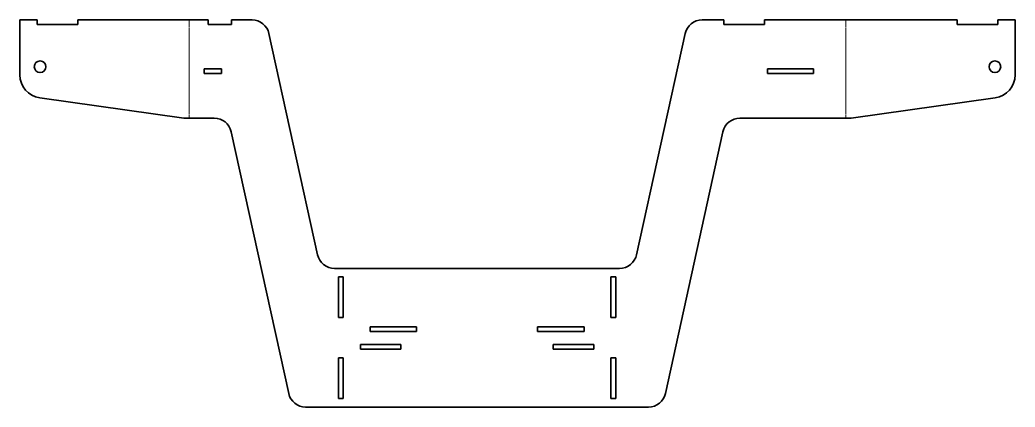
# Model space of a CAD drawing. Header units: millimetres. Extents: x 0 to 862, y 0 to 335.
import ezdxf

# ---------------------------------------------------------------- set-up
doc = ezdxf.new("R2010")
doc.units = ezdxf.units.MM
doc.linetypes.add('Chain', pattern=[13.68, 9.12, -1.14, 2.28, -1.14])
doc.layers.add('SIMUMAK Bend Centerline (ISO)', color=7, linetype='Chain', lineweight=9)
doc.layers.add('SIMUMAK Visible (ISO)', color=7, linetype='Continuous', lineweight=35)

# ---------------------------------------------------------------- blocks, each defined once
blk = doc.blocks.new('SIL-026-CCAS-01_Sheet_3_SIL-026-CCAS-01 (Desplegada)')
at = {"layer": 'SIMUMAK Bend Centerline (ISO)', "ltscale": 0.263158}
for p, q in [((-260.34, -25.69), (-260.34, 59.31)), ((308.31, -25.69), (308.31, 59.31))]:
    blk.add_line(p, q, dxfattribs=at)
at = {"layer": 'SIMUMAK Visible (ISO)'}
for p, q in [((-406.87, 11.69), (-406.87, 59.31)), ((-406.87, 59.31), (-391.97, 59.31)), ((-391.97, 55.31), (-391.97, 59.31)), ((-356.77, 55.31), (-391.97, 55.31)), ((-356.77, 59.31), (-356.77, 55.31)), ((-356.77, 59.31), (-243.92, 59.31)), ((-243.92, 55.31), (-243.92, 59.31)), ((-223.72, 55.31), (-243.92, 55.31)), ((-223.72, 59.31), (-205.88, 59.31)), ((-223.72, 59.31), (-223.72, 55.31)), ((183.84, 59.31), (202.68, 59.31)), ((202.68, 55.31), (202.68, 59.31)), ((237.88, 55.31), (202.68, 55.31)), ((237.88, 59.31), (404.73, 59.31)), ((237.88, 59.31), (237.88, 55.31)), ((404.73, 55.31), (404.73, 59.31)), ((439.93, 55.31), (404.73, 55.31)), ((439.93, 59.31), (454.83, 59.31)), ((439.93, 59.31), (439.93, 55.31)), ((454.83, 59.31), (454.83, 11.69)), ((-191.23, 47.54), (-149.11, -143.91)), ((127.07, -143.91), (169.19, 47.54)), ((-247.36, 16.93), (-232.26, 16.93)), ((-247.36, 12.83), (-247.36, 16.93)), ((-232.26, 12.83), (-247.36, 12.83)), ((-232.26, 16.93), (-232.26, 12.83)), ((240.32, 16.93), (280.32, 16.93)), ((240.32, 12.83), (240.32, 16.93)), ((280.32, 12.83), (240.32, 12.83)), ((280.32, 16.93), (280.32, 12.83)), ((-389.65, -8.11), (-264.87, -25.69)), ((312.83, -25.69), (437.62, -8.11)), ((-238.58, -25.69), (-264.87, -25.69)), ((312.83, -25.69), (216.54, -25.69)), ((-174.11, -263.91), (-223.93, -37.46)), ((201.89, -37.46), (152.07, -263.91)), ((112.42, -155.69), (-134.46, -155.69)), ((-131.07, -163.09), (-126.97, -163.09)), ((-131.07, -198.29), (-131.07, -163.09)), ((-126.97, -163.09), (-126.97, -198.29)), ((104.93, -163.09), (109.03, -163.09)), ((104.93, -198.29), (104.93, -163.09)), ((109.03, -163.09), (109.03, -198.29)), ((-126.97, -198.29), (-131.07, -198.29)), ((-103.62, -206.24), (-63.42, -206.24)), ((-103.62, -210.34), (-103.62, -206.24)), ((-63.42, -206.24), (-63.42, -210.34)), ((41.38, -206.24), (81.58, -206.24)), ((41.38, -210.34), (41.38, -206.24)), ((81.58, -206.24), (81.58, -210.34)), ((109.03, -198.29), (104.93, -198.29)), ((-63.42, -210.34), (-103.62, -210.34)), ((81.58, -210.34), (41.38, -210.34)), ((-111.97, -221.59), (-76.97, -221.59)), ((-111.97, -225.69), (-111.97, -221.59)), ((-76.97, -221.59), (-76.97, -225.69)), ((54.93, -221.59), (89.93, -221.59)), ((54.93, -225.69), (54.93, -221.59)), ((89.93, -221.59), (89.93, -225.69)), ((-76.97, -225.69), (-111.97, -225.69)), ((89.93, -225.69), (54.93, -225.69)), ((-131.07, -233.09), (-126.97, -233.09)), ((-131.07, -268.29), (-131.07, -233.09)), ((-126.97, -233.09), (-126.97, -268.29)), ((104.93, -233.09), (109.03, -233.09)), ((104.93, -268.29), (104.93, -233.09)), ((109.03, -233.09), (109.03, -268.29)), ((-159.46, -275.69), (137.42, -275.69)), ((-126.97, -268.29), (-131.07, -268.29)), ((109.03, -268.29), (104.93, -268.29))]:
    blk.add_line(p, q, dxfattribs=at)
for centre in [(-389.37, 18.81), (437.33, 18.81)]:
    blk.add_circle(centre, 5.05, dxfattribs=at)
at = {"layer": 'SIMUMAK Visible (ISO)', "extrusion": (0, 0, -1)}
for centre, radius, start, end in [((205.88, 44.31), 15, 90, 167.59258), ((-183.84, 44.31), 15, 12.40742, 90), ((386.87, 11.69), 20, 278.01709, 360), ((-434.83, 11.69), 20, 180, 261.98291), ((159.46, -260.69), 15, 270, 347.59258), ((-137.42, -260.69), 15, 192.40742, 270)]:
    blk.add_arc(centre, radius, start, end, dxfattribs=at)
at = {"layer": 'SIMUMAK Visible (ISO)'}
for centre, start, end in [((-238.58, -40.69), 12.40742, 90), ((216.54, -40.69), 90, 167.59258), ((-134.46, -140.69), 192.40742, 270), ((112.42, -140.69), 270, 347.59258)]:
    blk.add_arc(centre, 15, start, end, dxfattribs=at)

msp = doc.modelspace()

# ---------------------------------------------------------------- block references
msp.add_blockref('SIL-026-CCAS-01_Sheet_3_SIL-026-CCAS-01 (Desplegada)', (406.87, 275.69))

doc.saveas('drawing.dxf')
